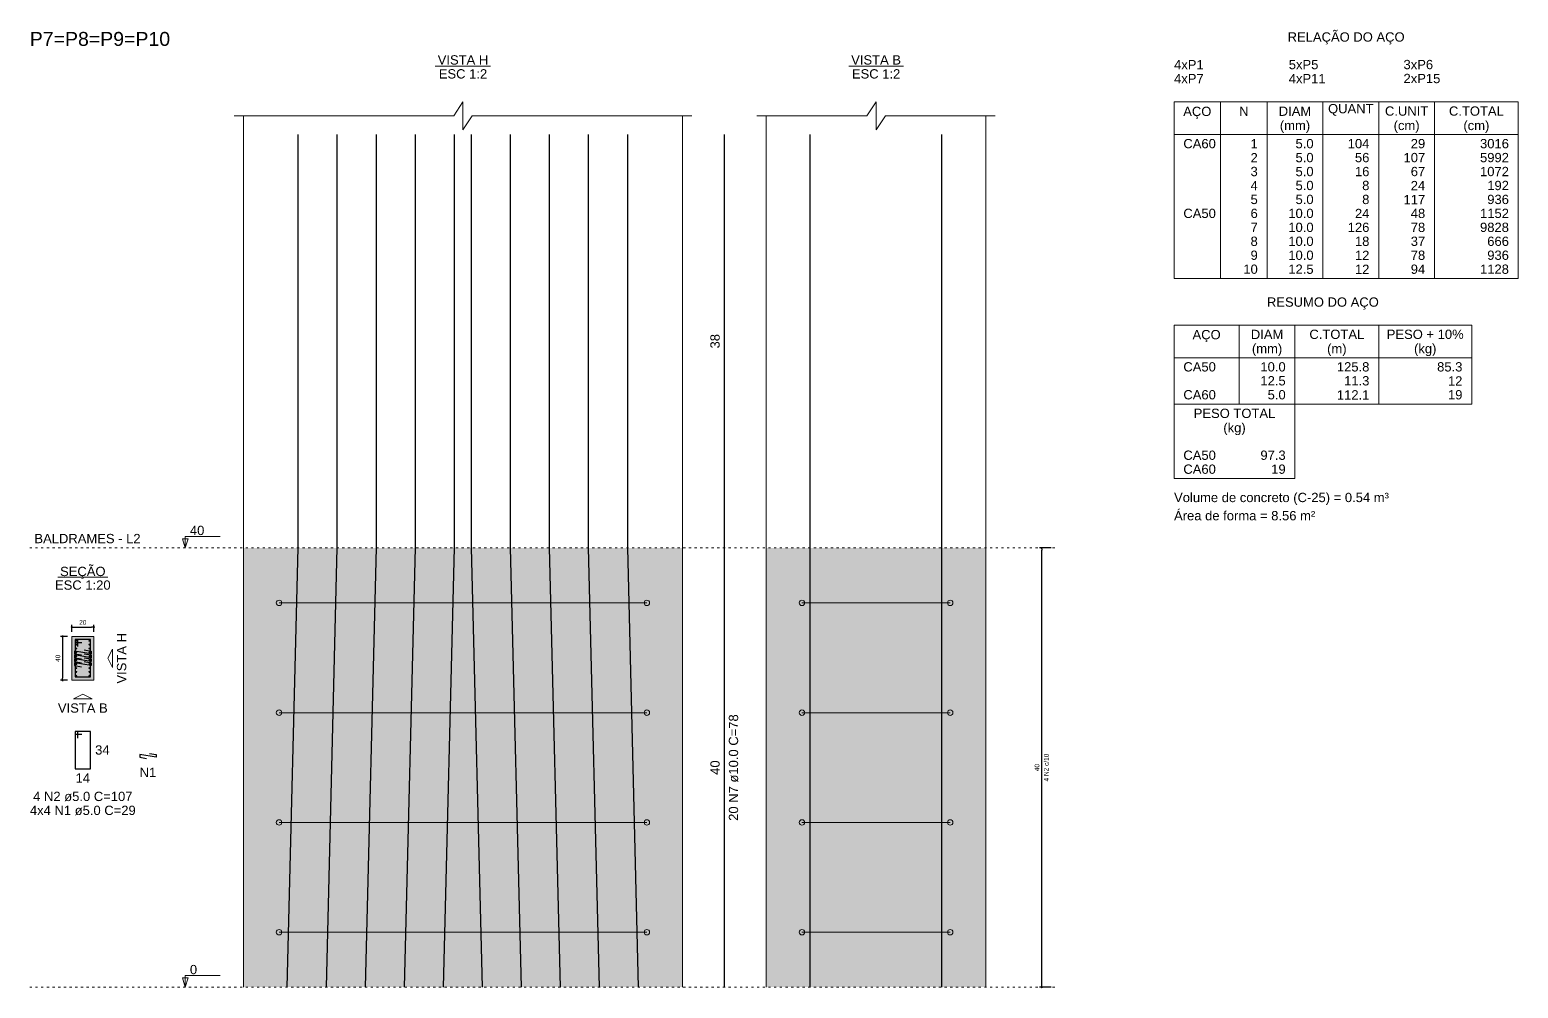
# Model space of a CAD drawing. Header units: millimetres. Extents: x 180 to 11148, y -1598 to 1045.
# Drawn here: x 1252.9 to 1320.7, y 1.3 to 44.9 of the extents above; entities that cross this region are included whole.
import ezdxf

# ---------------------------------------------------------------- set-up
doc = ezdxf.new("R2010")
doc.units = ezdxf.units.MM
doc.header["$MEASUREMENT"] = 0
doc.linetypes.add('DOT2', pattern=[3.175, 0, -3.175])
for name, color, linetype, lineweight in [('Descrição da armadura', 7, 'Continuous', 5), ('DT-Barras na forma', 2, 'Continuous', 30), ('DT-Barras no corte', 5, 'Continuous', 5), ('DT-Barras rebatidas', 2, 'Continuous', 30), ('DT-Cotas', 9, 'Continuous', 5), ('DT-Estribos na forma', 5, 'Continuous', 5), ('DT-Forma', 5, 'Continuous', 5), ('DT-Hachura seção pilares', 252, 'Continuous', 5), ('DT-Hachura vista pilares', 252, 'Continuous', 5), ('DT-Pontilhado', 9, 'DOT2', 5), ('DT-Relação do aço', 9, 'Continuous', 5), ('DT-Textos', 7, 'Continuous', 5), ('DT-Título', 3, 'Continuous', 20), ('Textos armaduras', 7, 'Continuous', 5)]:
    doc.layers.add(name, color=color, linetype=linetype, lineweight=lineweight)
doc.styles.add('Arial', font='arial.ttf')
doc.dimstyles.new('UM_2.000000', dxfattribs={"dimtxt": 0.18, "dimasz": 0.1, "dimexe": 0.1, "dimexo": 0.2, "dimgap": 0, "dimtad": 1, "dimtih": 1, "dimtoh": 1, "dimdec": 1, "dimlfac": 2, "dimzin": 0, "dimdsep": 46, "dimtxsty": 'Standard', "dimcen": 0.09, "dimdle": 0.1, "dimadec": 1, "dimazin": 2, "dimtfac": 1, "dimtdec": 4, "dimtofl": 0, "dimtmove": 0, "dimatfit": 3, "dimfxl": 1, "dimtolj": 1, "dimarcsym": 0})
doc.dimstyles.new('UM_20.000000', dxfattribs={"dimtxt": 0.18, "dimasz": 0.1, "dimexe": 0.1, "dimexo": 0.2, "dimgap": 0, "dimtad": 1, "dimtih": 1, "dimtoh": 1, "dimdec": 1, "dimlfac": 20, "dimzin": 0, "dimdsep": 46, "dimtxsty": 'Standard', "dimcen": 0.09, "dimdle": 0.1, "dimadec": 1, "dimazin": 2, "dimtfac": 1, "dimtdec": 4, "dimtofl": 0, "dimtmove": 0, "dimatfit": 3, "dimfxl": 1, "dimtolj": 1, "dimarcsym": 0})

# ---------------------------------------------------------------- blocks, each defined once
blk = doc.blocks.new('_Dot')
at = {"color": 0, "linetype": 'ByBlock', "lineweight": -2}
blk.add_line((-0.5, 0), (-1, 0), dxfattribs=at)
at = {"color": 0, "linetype": 'ByBlock', "const_width": 0.5}
blk.add_lwpolyline([(-0.25, 0, 1), (0.25, 0, 1)], format="xyb", close=True, dxfattribs=at)
blk = doc.blocks.new('*D470')
at = {"layer": 'Defpoints', "color": 0, "transparency": 16777216}
for p in [(1254.847, 17.306), (1254.424, 15.306), (1254.847, 15.306)]:
    blk.add_point(p, dxfattribs=at)
at = {"layer": 'DT-Cotas', "color": 0, "lineweight": -2, "transparency": 16777216}
for p, q in [((1254.647, 17.306), (1254.324, 17.306)), ((1254.424, 17.206), (1254.424, 15.406)), ((1254.647, 15.306), (1254.324, 15.306))]:
    blk.add_line(p, q, dxfattribs=at)
at = {"layer": 'DT-Cotas', "color": 0, "lineweight": -2, "transparency": 16777216, "xscale": 0.1000000014901161, "yscale": 0.1000000014901161, "zscale": 0.1000000014901161}
for p, rotation in [((1254.424, 17.306), 90), ((1254.424, 15.306), 270)]:
    blk.add_blockref('_Dot', p, dxfattribs=dict(at, rotation=rotation))
at = {"layer": 'DT-Cotas', "transparency": 16777216, "insert": (1254.212, 16.306), "char_height": 0.2118, "attachment_point": 5, "rotation": 90, "style": 'Arial'}
blk.add_mtext('\\A1;40', dxfattribs=at)
blk = doc.blocks.new('*D471')
at = {"layer": 'Defpoints', "color": 0, "transparency": 16777216}
for p in [(1255.847, 17.73), (1254.847, 17.306), (1255.847, 17.306)]:
    blk.add_point(p, dxfattribs=at)
at = {"layer": 'DT-Cotas', "color": 0, "lineweight": -2, "transparency": 16777216}
for p, q in [((1254.847, 17.506), (1254.847, 17.83)), ((1254.947, 17.73), (1255.747, 17.73)), ((1255.847, 17.506), (1255.847, 17.83))]:
    blk.add_line(p, q, dxfattribs=at)
at = {"layer": 'DT-Cotas', "color": 0, "lineweight": -2, "transparency": 16777216, "xscale": 0.1000000014901161, "yscale": 0.1000000014901161, "zscale": 0.1000000014901161, "rotation": 180}
blk.add_blockref('_Dot', (1254.847, 17.73), dxfattribs=at)
at = {"layer": 'DT-Cotas', "color": 0, "lineweight": -2, "transparency": 16777216, "xscale": 0.1000000014901161, "yscale": 0.1000000014901161, "zscale": 0.1000000014901161}
blk.add_blockref('_Dot', (1255.847, 17.73), dxfattribs=at)
at = {"layer": 'DT-Cotas', "transparency": 16777216, "insert": (1255.347, 17.941), "char_height": 0.2118, "attachment_point": 5, "rotation": 0.00573, "style": 'Arial'}
blk.add_mtext('\\A1;20', dxfattribs=at)
blk = doc.blocks.new('*D472')
at = {"layer": 'Defpoints', "color": 0, "transparency": 16777216}
for p in [(1299.014, 21.33), (1299.649, 21.33), (1299.649, 1.33)]:
    blk.add_point(p, dxfattribs=at)
at = {"layer": 'DT-Cotas', "color": 0, "lineweight": -2, "transparency": 16777216}
for p, q in [((1299.449, 21.33), (1298.914, 21.33)), ((1299.014, 1.43), (1299.014, 21.23)), ((1299.449, 1.33), (1298.914, 1.33))]:
    blk.add_line(p, q, dxfattribs=at)
at = {"layer": 'DT-Cotas', "color": 0, "lineweight": -2, "transparency": 16777216, "xscale": 0.1000000014901161, "yscale": 0.1000000014901161, "zscale": 0.1000000014901161}
for p, rotation in [((1299.014, 21.33), 90), ((1299.014, 1.33), 270)]:
    blk.add_blockref('_Dot', p, dxfattribs=dict(at, rotation=rotation))
blk = doc.blocks.new('*D473')
at = {"layer": 'Defpoints', "color": 0, "transparency": 16777216}
for p in [(1299.014, 21.33), (1299.649, 21.33), (1299.649, 1.33)]:
    blk.add_point(p, dxfattribs=at)
at = {"layer": 'DT-Cotas', "color": 0, "lineweight": -2, "transparency": 16777216}
for p, q in [((1299.449, 21.33), (1298.914, 21.33)), ((1299.014, 1.43), (1299.014, 21.23)), ((1299.449, 1.33), (1298.914, 1.33))]:
    blk.add_line(p, q, dxfattribs=at)
at = {"layer": 'DT-Cotas', "color": 0, "lineweight": -2, "transparency": 16777216, "xscale": 0.1000000014901161, "yscale": 0.1000000014901161, "zscale": 0.1000000014901161}
for p, rotation in [((1299.014, 21.33), 90), ((1299.014, 1.33), 270)]:
    blk.add_blockref('_Dot', p, dxfattribs=dict(at, rotation=rotation))

msp = doc.modelspace()

# ---------------------------------------------------------------- hatches: boundary and pattern name
at = {"layer": 'DT-Hachura seção pilares', "linetype": 'Continuous'}
msp.add_hatch(color=256, dxfattribs=at).paths.add_polyline_path([(1254.8472, 15.306), (1254.8472, 15.306), (1255.8472, 15.306), (1255.8472, 17.306), (1254.8472, 17.306), (1254.8472, 15.306)])
at = {"layer": 'DT-Hachura vista pilares', "linetype": 'Continuous'}
for points in [[(1262.6596, 1.3302), (1262.6596, 21.3302), (1282.6596, 21.3302), (1282.6596, 1.3302), (1262.6596, 1.3302)], [(1286.472, 1.3302), (1286.472, 21.3302), (1296.472, 21.3302), (1296.472, 1.3302), (1286.472, 1.3302)]]:
    msp.add_hatch(color=256, dxfattribs=at).paths.add_polyline_path(points)

# ---------------------------------------------------------------- linework, layer by layer
at = {"layer": 'DT-Barras na forma'}
for points in [[(1264.6596, 1.3302), (1265.1596, 21.3302), (1265.1596, 40.1644)], [(1266.4374, 1.3302), (1266.9374, 21.3302), (1266.9374, 40.1644)], [(1268.2152, 1.3302), (1268.7152, 21.3302), (1268.7152, 40.1644)], [(1269.9929, 1.3302), (1270.4929, 21.3302), (1270.4929, 40.1644)], [(1271.7707, 1.3302), (1272.2707, 21.3302), (1272.2707, 40.1644)], [(1273.5485, 1.3302), (1273.0485, 21.3302), (1273.0485, 40.1644)], [(1275.3263, 1.3302), (1274.8263, 21.3302), (1274.8263, 40.1644)], [(1277.104, 1.3302), (1276.604, 21.3302), (1276.604, 40.1644)], [(1278.8818, 1.3302), (1278.3818, 21.3302), (1278.3818, 40.1644)], [(1280.6596, 1.3302), (1280.1596, 21.3302), (1280.1596, 40.1644)], [(1288.472, 1.3302), (1288.472, 21.3302), (1288.472, 40.1644)], [(1294.472, 1.3302), (1294.472, 21.3302), (1294.472, 40.1644)], [(1255.1222, 16.8435), (1255.1222, 17.156), (1254.9972, 17.156), (1254.9972, 15.456), (1255.6972, 15.456), (1255.6972, 17.156), (1254.9972, 17.156), (1254.9972, 17.031), (1255.3097, 17.031)], [(1255.4139, 16.6865), (1255.7222, 16.6351), (1255.7222, 16.5101), (1254.9722, 16.6351), (1254.9722, 16.5101), (1255.2804, 16.4588)], [(1255.4139, 16.5087), (1255.7222, 16.4574), (1255.7222, 16.3324), (1254.9722, 16.4574), (1254.9722, 16.3324), (1255.2804, 16.281)], [(1255.4139, 16.331), (1255.7222, 16.2796), (1255.7222, 16.1546), (1254.9722, 16.2796), (1254.9722, 16.1546), (1255.2804, 16.1032)], [(1255.4139, 16.1532), (1255.7222, 16.1018), (1255.7222, 15.9768), (1254.9722, 16.1018), (1254.9722, 15.9768), (1255.2804, 15.9254)]]:
    msp.add_lwpolyline(points, dxfattribs=at)
at = {"layer": 'DT-Barras no corte'}
for centre in [(1255.0472, 17.106), (1255.0472, 16.9282), (1255.6472, 17.106), (1255.6472, 16.9282), (1255.0472, 16.7504), (1255.0472, 16.5726), (1255.0472, 16.3949), (1255.6472, 16.7504), (1255.6472, 16.5726), (1255.6472, 16.3949), (1255.0472, 16.2171), (1255.0472, 16.0393), (1255.0472, 15.8615), (1255.0472, 15.6837), (1255.6472, 16.2171), (1255.6472, 16.0393), (1255.6472, 15.8615), (1255.6472, 15.6837), (1255.0472, 15.506), (1255.6472, 15.506)]:
    msp.add_circle(centre, 0.025, dxfattribs=at)
at = {"layer": 'DT-Barras rebatidas'}
for p, q in [((1284.5658, 21.3302), (1284.5658, 40.1644)), ((1284.5658, 1.3302), (1284.5658, 21.3302)), ((1255.1222, 12.9762), (1254.9972, 12.9762)), ((1254.9972, 12.9762), (1254.9972, 11.2762)), ((1255.6972, 12.9762), (1254.9972, 12.9762)), ((1254.9972, 12.9762), (1254.9972, 12.8512)), ((1255.1222, 12.6637), (1255.1222, 12.9762)), ((1255.6972, 11.2762), (1255.6972, 12.9762)), ((1254.9972, 12.8512), (1255.3097, 12.8512)), ((1258.6864, 11.797), (1257.9364, 11.922)), ((1257.9364, 11.922), (1257.9364, 11.797)), ((1257.9364, 11.797), (1258.2447, 11.7456)), ((1258.3782, 11.9734), (1258.6864, 11.922)), ((1258.6864, 11.922), (1258.6864, 11.797)), ((1254.9972, 11.2762), (1255.6972, 11.2762))]:
    msp.add_line(p, q, dxfattribs=at)
at = {"layer": 'DT-Cotas'}
for points in [[(1262.236, 41.0116), (1272.236, 41.0116), (1272.6596, 41.647), (1272.6596, 40.3762), (1273.0832, 41.0116), (1283.0832, 41.0116)], [(1286.0484, 41.0116), (1291.0484, 41.0116), (1291.472, 41.647), (1291.472, 40.3762), (1291.8956, 41.0116), (1296.8956, 41.0116)]]:
    msp.add_lwpolyline(points, dxfattribs=at)
at = {"layer": 'DT-Estribos na forma'}
for p, q in [((1264.2846, 18.8302), (1281.0346, 18.8302)), ((1288.097, 18.8302), (1294.847, 18.8302)), ((1264.2846, 13.8302), (1281.0346, 13.8302)), ((1288.097, 13.8302), (1294.847, 13.8302)), ((1264.2846, 8.8302), (1281.0346, 8.8302)), ((1288.097, 8.8302), (1294.847, 8.8302)), ((1264.2846, 3.8302), (1281.0346, 3.8302)), ((1288.097, 3.8302), (1294.847, 3.8302))]:
    msp.add_line(p, q, dxfattribs=at)
for centre in [(1264.2846, 18.8302), (1281.0346, 18.8302), (1288.097, 18.8302), (1294.847, 18.8302), (1264.2846, 13.8302), (1281.0346, 13.8302), (1288.097, 13.8302), (1294.847, 13.8302), (1264.2846, 8.8302), (1281.0346, 8.8302), (1288.097, 8.8302), (1294.847, 8.8302), (1264.2846, 3.8302), (1281.0346, 3.8302), (1288.097, 3.8302), (1294.847, 3.8302)]:
    msp.add_circle(centre, 0.125, dxfattribs=at)
at = {"layer": 'DT-Forma'}
for p, q in [((1262.6596, 21.3302), (1262.6596, 41.0116)), ((1282.6596, 21.3302), (1282.6596, 41.0116)), ((1286.472, 21.3302), (1286.472, 41.0116)), ((1296.472, 21.3302), (1296.472, 41.0116)), ((1262.6596, 1.3302), (1262.6596, 21.3302)), ((1282.6596, 1.3302), (1282.6596, 21.3302)), ((1286.472, 1.3302), (1286.472, 21.3302)), ((1296.472, 1.3302), (1296.472, 21.3302))]:
    msp.add_line(p, q, dxfattribs=at)
msp.add_lwpolyline([(1254.8472, 15.306), (1255.8472, 15.306), (1255.8472, 17.306), (1254.8472, 17.306), (1254.8472, 15.306)], close=True, dxfattribs=at)
at = {"layer": 'DT-Pontilhado', "ltscale": 0.05}
for p, q in [((1252.9315, 21.3302), (1299.649, 21.3302)), ((1252.9315, 1.3302), (1299.649, 1.3302))]:
    msp.add_line(p, q, dxfattribs=at)
at = {"layer": 'DT-Relação do aço', "linetype": 'Continuous'}
for p, q in [((1305.0408, 41.647), (1320.714, 41.647)), ((1305.0408, 41.647), (1305.0408, 33.5986)), ((1307.1588, 41.647), (1307.1588, 33.5986)), ((1309.2768, 41.647), (1309.2768, 33.5986)), ((1311.8184, 41.647), (1311.8184, 33.5986)), ((1314.36, 41.647), (1314.36, 33.5986)), ((1316.9016, 41.647), (1316.9016, 33.5986)), ((1320.714, 41.647), (1320.714, 33.5986)), ((1305.0408, 40.1644), (1320.714, 40.1644)), ((1305.0408, 33.5986), (1320.714, 33.5986)), ((1305.0408, 31.4806), (1305.0408, 27.88)), ((1305.0408, 31.4806), (1318.596, 31.4806)), ((1308.006, 31.4806), (1308.006, 27.88)), ((1310.5476, 31.4806), (1310.5476, 27.88)), ((1314.36, 31.4806), (1314.36, 27.88)), ((1318.596, 31.4806), (1318.596, 27.88)), ((1305.0408, 29.998), (1318.596, 29.998)), ((1305.0408, 27.88), (1318.596, 27.88)), ((1305.0408, 27.88), (1305.0408, 24.4912)), ((1310.5476, 24.4912), (1310.5476, 27.88)), ((1305.0408, 24.4912), (1310.5476, 24.4912))]:
    msp.add_line(p, q, dxfattribs=at)
at = {"layer": 'DT-Textos'}
for p, q in [((1271.3999, 43.2779), (1273.9193, 43.2779)), ((1290.2286, 43.2779), (1292.7154, 43.2779)), ((1254.2027, 19.9958), (1256.4916, 19.9958))]:
    msp.add_line(p, q, dxfattribs=at)
for points in [[(1260.0121, 21.3302), (1260.1392, 21.7538), (1259.885, 21.7538), (1260.0121, 21.3302), (1260.0121, 21.8597), (1261.6006, 21.8597)], [(1260.0121, 1.3302), (1260.1392, 1.7538), (1259.885, 1.7538), (1260.0121, 1.3302), (1260.0121, 1.8597), (1261.6006, 1.8597)]]:
    msp.add_lwpolyline(points, dxfattribs=at)
for points in [[(1256.6944, 16.306), (1256.6944, 15.8824), (1256.4826, 16.306), (1256.6944, 16.7296), (1256.6944, 16.306)], [(1255.3472, 14.4588), (1254.9236, 14.4588), (1255.3472, 14.6706), (1255.7708, 14.4588), (1255.3472, 14.4588)]]:
    msp.add_lwpolyline(points, close=True, dxfattribs=at)

# ---------------------------------------------------------------- texts
at = {"layer": 'Descrição da armadura', "linetype": 'Continuous', "attachment_point": 8, "rotation": 90, "line_spacing_factor": 0.798, "style": 'Arial'}
for s, insert, char_height, width in [('20 N7 ø10.0 C=78', (1285.2012, 11.3302), 0.4236, 9.7294), ('4 N2 c/10', (1299.3313, 11.3302), 0.2118, 2.539389)]:
    msp.add_mtext(s, dxfattribs=dict(at, insert=insert, char_height=char_height, width=width))
at = {"layer": 'Descrição da armadura', "linetype": 'Continuous', "char_height": 0.4236, "attachment_point": 8, "line_spacing_factor": 0.798, "style": 'Arial'}
for s, insert, width in [('N1', (1258.3114, 10.8984), 1.516797), ('4 N2 ø5.0 C=107', (1255.3472, 9.7936), 9.069495), ('4x4 N1 ø5.0 C=29', (1255.3472, 9.1582), 8.999182)]:
    msp.add_mtext(s, dxfattribs=dict(at, insert=insert, width=width))
at = {"layer": 'DT-Cotas', "linetype": 'Continuous', "insert": (1298.9077, 11.3302), "char_height": 0.2118, "width": 0.659905, "attachment_point": 8, "rotation": 90, "line_spacing_factor": 0.798, "style": 'Arial'}
msp.add_mtext('40', dxfattribs=at)
at = {"layer": 'DT-Relação do aço', "linetype": 'Continuous', "char_height": 0.4236, "line_spacing_factor": 0.798, "style": 'Arial'}
for s, insert, width, attachment_point in [('RELAÇÃO DO AÇO', (1312.877, 44.261), 10.681309, 8), ('4xP1', (1305.0408, 43.1296), 2.70451, 7), ('5xP5', (1310.2652, 43.1296), 2.70451, 7), ('3xP6', (1315.4896, 43.1296), 2.70451, 7), ('4xP7', (1305.0408, 42.4942), 2.70451, 7), ('4xP11', (1310.2652, 42.4942), 3.364415, 7), ('2xP15', (1315.4896, 42.4942), 3.364415, 7), ('AÇO', (1306.1, 40.872), 2.571255, 8), ('N', (1308.2178, 41.0116), 0.856892, 8), ('DIAM', (1310.5476, 41.0116), 2.966387, 8), ('QUANT', (1313.0892, 41.0116), 4.152941, 8), ('C.UNIT', (1315.6308, 41.0116), 3.954796, 8), ('C.TOTAL', (1318.8078, 41.0116), 5.010412, 8), ('(mm)', (1310.548, 40.236), 2.767082, 8), ('(cm)', (1315.631, 40.236), 2.37195, 8), ('(cm)', (1318.808, 40.236), 2.37195, 8), ('RESUMO DO AÇO', (1311.818, 32.188), 10.218391, 8), ('AÇO', (1306.523, 30.705), 2.571255, 8), ('DIAM', (1309.2768, 30.8452), 2.966387, 8), ('C.TOTAL', (1312.4538, 30.8452), 5.010412, 8), ('PESO + 10%', (1316.478, 30.8452), 7.024311, 8), ('(mm)', (1309.277, 30.07), 2.767082, 8), ('(m)', (1312.454, 30.07), 1.778673, 8), ('(kg)', (1316.478, 30.07), 2.043446, 8), ('CA50', (1305.4644, 29.3626), 2.968125, 7), ('10.0', (1310.124, 29.3626), 2.309378, 9), ('12.5', (1310.124, 28.7272), 2.309378, 9), ('125.8', (1313.9364, 29.3626), 2.969283, 9), ('11.3', (1313.9364, 28.7272), 2.309378, 9), ('85.3', (1318.1724, 29.3626), 2.309378, 9), ('12', (1318.1724, 28.7272), 1.31981, 9), ('CA60', (1305.4644, 28.0918), 2.968125, 7), ('5.0', (1310.124, 28.0918), 1.649473, 9), ('112.1', (1313.9364, 28.0918), 2.969283, 9), ('19', (1318.1724, 28.0918), 1.31981, 9), ('PESO TOTAL', (1307.7942, 27.2446), 7.450729, 8), ('(kg)', (1307.794, 26.469), 2.043446, 8), ('CA50', (1305.4644, 25.3384), 2.968125, 7), ('97.3', (1310.124, 25.3384), 2.309378, 9), ('CA60', (1305.4644, 24.703), 2.968125, 7), ('19', (1310.124, 24.703), 1.31981, 9), ('Volume de concreto (C-25) = 0.54 m³', (1305.041, 23.292), 19.619866, 7), ('Área de forma = 8.56 m²', (1305.0408, 22.585), 12.893353, 7)]:
    msp.add_mtext(s, dxfattribs=dict(at, insert=insert, width=width, attachment_point=attachment_point))
at = {"layer": 'DT-Relação do aço', "color": 9, "linetype": 'Continuous', "char_height": 0.4236, "line_spacing_factor": 0.798, "style": 'Arial'}
for s, insert, width, attachment_point in [('CA60', (1305.4644, 39.529), 2.968125, 7), ('2', (1308.8532, 38.8936), 0.659905, 9), ('1', (1308.8532, 39.529), 0.659905, 9), ('5.0', (1311.3948, 39.529), 1.649473, 9), ('5.0', (1311.3948, 38.8936), 1.649473, 9), ('104', (1313.9364, 39.529), 1.979715, 9), ('56', (1313.9364, 38.8936), 1.31981, 9), ('107', (1316.478, 38.8936), 1.979715, 9), ('29', (1316.478, 39.529), 1.31981, 9), ('3016', (1320.2904, 39.529), 2.639621, 9), ('5992', (1320.2904, 38.8936), 2.639621, 9), ('3', (1308.8532, 38.2582), 0.659905, 9), ('5.0', (1311.3948, 38.2582), 1.649473, 9), ('16', (1313.9364, 38.2582), 1.31981, 9), ('67', (1316.478, 38.2582), 1.31981, 9), ('1072', (1320.2904, 38.2582), 2.639621, 9), ('4', (1308.8532, 37.6228), 0.659905, 9), ('5.0', (1311.3948, 37.6228), 1.649473, 9), ('8', (1313.9364, 37.6228), 0.659905, 9), ('24', (1316.478, 37.6228), 1.31981, 9), ('192', (1320.2904, 37.6228), 1.979715, 9), ('5', (1308.8532, 36.9874), 0.659905, 9), ('5.0', (1311.3948, 36.9874), 1.649473, 9), ('8', (1313.9364, 36.9874), 0.659905, 9), ('117', (1316.478, 36.9874), 1.979715, 9), ('936', (1320.2904, 36.9874), 1.979715, 9), ('CA50', (1305.4644, 36.352), 2.968125, 7), ('6', (1308.8532, 36.352), 0.659905, 9), ('10.0', (1311.3948, 36.352), 2.309378, 9), ('24', (1313.9364, 36.352), 1.31981, 9), ('48', (1316.478, 36.352), 1.31981, 9), ('1152', (1320.2904, 36.352), 2.639621, 9), ('7', (1308.8532, 35.7166), 0.659905, 9), ('10.0', (1311.3948, 35.7166), 2.309378, 9), ('126', (1313.9364, 35.7166), 1.979715, 9), ('78', (1316.478, 35.7166), 1.31981, 9), ('9828', (1320.2904, 35.7166), 2.639621, 9), ('8', (1308.8532, 35.0812), 0.659905, 9), ('10.0', (1311.3948, 35.0812), 2.309378, 9), ('18', (1313.9364, 35.0812), 1.31981, 9), ('37', (1316.478, 35.0812), 1.31981, 9), ('666', (1320.2904, 35.0812), 1.979715, 9), ('9', (1308.8532, 34.4458), 0.659905, 9), ('10.0', (1311.3948, 34.4458), 2.309378, 9), ('12', (1313.9364, 34.4458), 1.31981, 9), ('78', (1316.478, 34.4458), 1.31981, 9), ('936', (1320.2904, 34.4458), 1.979715, 9), ('10', (1308.8532, 33.8104), 1.31981, 9), ('12.5', (1311.3948, 33.8104), 2.309378, 9), ('12', (1313.9364, 33.8104), 1.31981, 9), ('94', (1316.478, 33.8104), 1.31981, 9), ('1128', (1320.2904, 33.8104), 2.639621, 9)]:
    msp.add_mtext(s, dxfattribs=dict(at, insert=insert, width=width, attachment_point=attachment_point))
at = {"layer": 'DT-Textos', "linetype": 'Continuous', "char_height": 0.4236, "line_spacing_factor": 0.798, "style": 'Arial'}
for s, insert, width, attachment_point in [('VISTA H', (1272.6596, 43.3414), 4.298326, 8), ('VISTA B', (1291.472, 43.3414), 4.237353, 8), ('ESC 1:2', (1272.6596, 42.706), 4.115407, 8), ('ESC 1:2', (1291.472, 42.706), 4.115407, 8), ('BALDRAMES - L2', (1253.1433, 21.542), 9.02778, 7), ('SEÇÃO', (1255.347, 19.92), 3.868817, 8), ('ESC 1:20', (1255.3472, 19.424), 4.729993, 8), ('VISTA B', (1255.3472, 13.8234), 4.237353, 8)]:
    msp.add_mtext(s, dxfattribs=dict(at, insert=insert, width=width, attachment_point=attachment_point))
at = {"layer": 'DT-Textos', "char_height": 0.4236, "attachment_point": 7, "line_spacing_factor": 0.798, "style": 'Arial'}
for s, insert, width in [('40', (1260.2239, 21.9126), 1.229172), ('0', (1260.2239, 1.9126), 0.614586)]:
    msp.add_mtext(s, dxfattribs=dict(at, insert=insert, width=width))
at = {"layer": 'DT-Textos', "linetype": 'Continuous', "insert": (1257.3298, 16.306), "char_height": 0.4236, "width": 4.298326, "attachment_point": 8, "rotation": 90, "line_spacing_factor": 0.798, "style": 'Arial'}
msp.add_mtext('VISTA H', dxfattribs=at)
at = {"layer": 'DT-Título', "linetype": 'Continuous', "insert": (1252.9315, 44.1886), "char_height": 0.6354, "width": 13.262075, "attachment_point": 7, "line_spacing_factor": 0.798, "style": 'Arial'}
msp.add_mtext('P7=P8=P9=P10', dxfattribs=at)
at = {"layer": 'Textos armaduras', "linetype": 'Continuous', "char_height": 0.4236, "width": 1.31981, "attachment_point": 7, "rotation": 90, "line_spacing_factor": 0.798, "style": 'Arial'}
for s, insert in [('38', (1284.354, 30.4173)), ('40', (1284.354, 11.0002))]:
    msp.add_mtext(s, dxfattribs=dict(at, insert=insert))
at = {"layer": 'Textos armaduras', "linetype": 'Continuous', "char_height": 0.4236, "width": 1.31981, "attachment_point": 7, "line_spacing_factor": 0.798, "style": 'Arial'}
for s, insert in [('34', (1255.909, 11.9144)), ('14', (1255.0172, 10.6408))]:
    msp.add_mtext(s, dxfattribs=dict(at, insert=insert))

# ---------------------------------------------------------------- dimensions: what is measured, and where the dimension line sits
at = {"layer": 'DT-Cotas'}
for override, picture, middle in [({"dimtxt": 0.4236, "dimasz": 0.1, "dimexe": 0.1, "dimexo": 0.2, "dimtad": 1, "dimtih": 0, "dimtoh": 0, "dimdec": 1, "dimlfac": 2, "dimzin": 8, "dimtxsty": 'Arial', "dimblk": 'Dot', "dimblk1": 'Dot', "dimblk2": 'Dot', "dimsah": 1, "dimdle": 0.1, "dimse1": 0, "dimse2": 0, "dimclrt": 256, "dimadec": 1, "dimazin": 3, "dimtmove": 2, "dimldrblk": 'Dot'}, '*D473', (1298.59, 11.3302)), ({"dimtxt": 0.2118, "dimasz": 0.1, "dimexe": 0.1, "dimexo": 0.2, "dimtad": 1, "dimtih": 0, "dimtoh": 0, "dimdec": 1, "dimlfac": 2, "dimzin": 8, "dimtxsty": 'Arial', "dimblk": 'Dot', "dimblk1": 'Dot', "dimblk2": 'Dot', "dimsah": 1, "dimdle": 0.1, "dimse1": 0, "dimse2": 0, "dimclrt": 256, "dimadec": 1, "dimazin": 3, "dimtmove": 2, "dimldrblk": 'Dot'}, '*D472', (1298.8018, 11.3302))]:
    dim = msp.add_linear_dim(base=(1299.0136, 21.3302), p1=(1299.649, 1.3302), p2=(1299.649, 21.3302), angle=90, text=' ', dimstyle='UM_2.000000', override=override, dxfattribs=at)
    dim.commit()
    dim.dimension.update_dxf_attribs({"geometry": picture, "text_midpoint": middle, "dimtype": 160, "text_rotation": 90})
dim = msp.add_linear_dim(base=(1255.8472, 17.7296), p1=(1254.8472, 17.306), p2=(1255.8472, 17.306), dimstyle='UM_20.000000', override={"dimtxt": 0.2118, "dimasz": 0.1, "dimexe": 0.1, "dimexo": 0.2, "dimtad": 1, "dimtih": 0, "dimtoh": 0, "dimdec": 1, "dimlfac": 20, "dimzin": 8, "dimtxsty": 'Arial', "dimblk": 'Dot', "dimblk1": 'Dot', "dimblk2": 'Dot', "dimsah": 1, "dimdle": 0.1, "dimse1": 0, "dimse2": 0, "dimclrt": 256, "dimadec": 1, "dimazin": 3, "dimtmove": 2, "dimldrblk": 'Dot'}, dxfattribs=at)
dim.commit()
dim.dimension.update_dxf_attribs({"geometry": '*D471', "text_midpoint": (1255.3472, 17.9414), "dimtype": 160, "text_rotation": 0.00573})
dim = msp.add_linear_dim(base=(1254.4236, 15.306), p1=(1254.8472, 17.306), p2=(1254.8472, 15.306), angle=90, dimstyle='UM_20.000000', override={"dimtxt": 0.2118, "dimasz": 0.1, "dimexe": 0.1, "dimexo": 0.2, "dimtad": 1, "dimtih": 0, "dimtoh": 0, "dimdec": 1, "dimlfac": 20, "dimzin": 8, "dimtxsty": 'Arial', "dimblk": 'Dot', "dimblk1": 'Dot', "dimblk2": 'Dot', "dimsah": 1, "dimdle": 0.1, "dimse1": 0, "dimse2": 0, "dimclrt": 256, "dimadec": 1, "dimazin": 3, "dimtmove": 2, "dimldrblk": 'Dot'}, dxfattribs=at)
dim.commit()
dim.dimension.update_dxf_attribs({"geometry": '*D470', "text_midpoint": (1254.2118, 16.306), "dimtype": 160, "text_rotation": 90})

doc.saveas('drawing.dxf')
